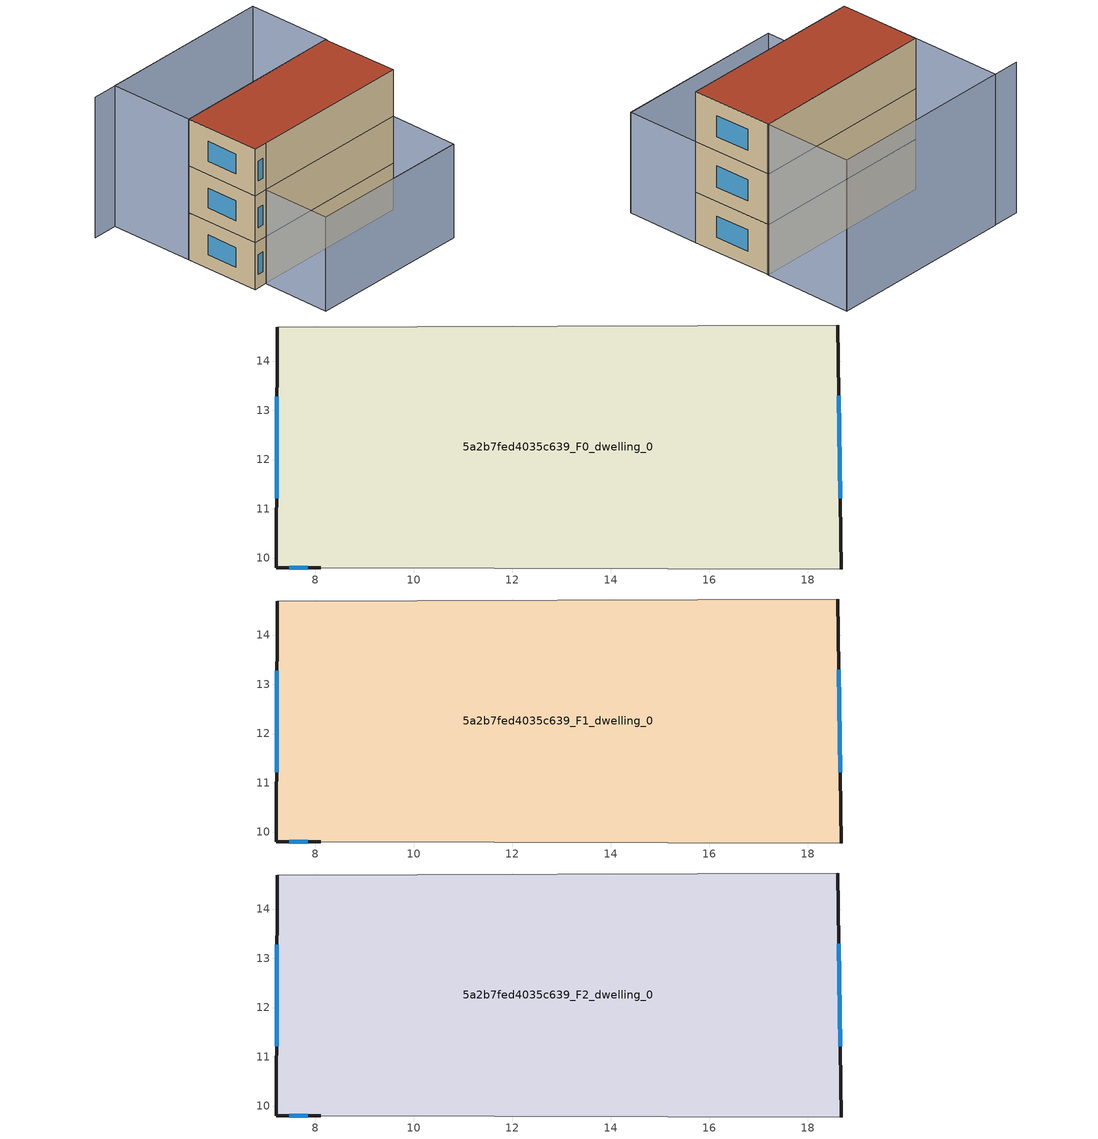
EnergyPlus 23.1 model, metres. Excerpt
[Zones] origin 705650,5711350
5a2b7fed4035c639_F0_dwelling_0
 floor ground (EU_floor_Construction): 18.61,14.73 18.67,9.78 8.11,9.81 7.21,9.8 7.23,14.68 z0
 wall outside (EU_wall_Construction): 7.23,14.68 7.21,9.8 8.11,9.81 / 18.67,9.78 18.61,14.73 z0:3
 wall adiabatic (EU_wall_Construction): 18.61,14.73 7.23,14.68 / 8.11,9.81 18.67,9.78 z0:3
 window (EU_Window_Construction): 7.22,13.27 7.22,11.21 / 18.66,11.21 18.63,13.3 / 7.47,9.8 7.85,9.81 z0.87:2.13
5a2b7fed4035c639_F1_dwelling_0
 floor to 5a2b7fed4035c639_F0_dwelling_0 (EU_floor_Construction): 18.61,14.73 18.67,9.78 8.11,9.81 7.21,9.8 7.23,14.68 z3
 wall outside (EU_wall_Construction): 7.23,14.68 7.21,9.8 8.11,9.81 / 18.67,9.78 18.61,14.73 z3:6
 wall adiabatic (EU_wall_Construction): 18.61,14.73 7.23,14.68 / 8.11,9.81 18.67,9.78 z3:6
 window (EU_Window_Construction): 7.22,13.27 7.22,11.21 / 18.66,11.21 18.63,13.3 / 7.47,9.8 7.85,9.81 z3.87:5.13
5a2b7fed4035c639_F2_dwelling_0
 floor to 5a2b7fed4035c639_F1_dwelling_0 (EU_floor_Construction): 18.61,14.73 18.67,9.78 8.11,9.81 7.21,9.8 7.23,14.68 z6
 wall outside (EU_wall_Construction): 7.23,14.68 7.21,9.8 8.11,9.81 / 18.67,9.78 18.61,14.73 z6:9
 wall adiabatic (EU_wall_Construction): 18.61,14.73 7.23,14.68 / 8.11,9.81 18.67,9.78 z6:9
 window (EU_Window_Construction): 7.22,13.27 7.22,11.21 / 18.66,11.21 18.63,13.3 / 7.47,9.8 7.85,9.81 z6.87:8.13
 roof outside (EU_roof_Construction): 18.67,9.78 18.61,14.73 7.23,14.68 7.21,9.8 8.11,9.81 z9
shading: 8.08,5.37 18.62,5.34 / 8.08,5.37 8.11,9.85 / 8.11,9.85 18.67,9.78 / 18.67,9.78 18.64,5.3 / 18.64,5.3 8.08,5.37 z0:6; 7.2,20.11 18.66,20.11 / 18.66,20.11 18.66,14.68 / 18.66,14.68 7.2,14.68 / 7.2,14.68 7.2,20.11 / 18.66,20.11 5.57,20.11 z0:9
[Building]
EU S2 Campaign: North Axis=0; Terrain=City; Solar Distribution=FullExterior
[Site:Location]
London: Latitude=51.5; Longitude=-0.5; Time Zone=0; Elevation=25
[SizingPeriod:WeatherFileDays]
AnnualSizingPeriod: Begin Month=1; Begin Day of Month=1; End Month=12; End Day of Month=31; Day of Week for Start Day=Monday; Use Weather File Daylight Saving Period=No; Use Weather File Rain and Snow Indicators=No
[MATERIAL]
EU_InternalMass_Material: Roughness=MediumRough; Thickness=0.1; Conductivity=1; Density=1800; Specific Heat=900; Thermal Absorptance=0.9; Solar Absorptance=0.7; Visible Absorptance=0.7
[MATERIAL:NOMASS] Roughness=MediumRough; Thermal Absorptance=0.9; Solar Absorptance=0.7; Visible Absorptance=0.7
Name | Thermal Resistance
EU_wall_NoMass | 0.724719
EU_roof_NoMass | 2.98947
EU_floor_NoMass | 2.39157
[WINDOWMATERIAL:SIMPLEGLAZINGSYSTEM]
EU_Window_SimpleGlazing: UFactor=2.63425; Solar Heat Gain Coefficient=0.76; Visible Transmittance=0.76
[CONSTRUCTION]
EU_wall_Construction: EU_wall_NoMass
EU_roof_Construction: EU_roof_NoMass
EU_floor_Construction: EU_floor_NoMass
EU_Window_Construction: EU_Window_SimpleGlazing
EU_InternalMass_Construction: EU_InternalMass_Material
[ZONE] Type=1; Multiplier=1; Ceiling Height=autocalculate; Floor Area=autocalculate; Part of Total Floor Area=Yes
Name | Volume
5a2b7fed4035c639_F0_dwelling_0 | 168.357
5a2b7fed4035c639_F1_dwelling_0; 5a2b7fed4035c639_F2_dwelling_0 | 168.358
[INTERNALMASS] Construction=EU_InternalMass_Construction; Surface Area=56.1192
Name | Zone or ZoneList
5a2b7fed4035c639_F0_dwelling_0_EU_InternalMass | 5a2b7fed4035c639_F0_dwelling_0
5a2b7fed4035c639_F1_dwelling_0_EU_InternalMass | 5a2b7fed4035c639_F1_dwelling_0
5a2b7fed4035c639_F2_dwelling_0_EU_InternalMass | 5a2b7fed4035c639_F2_dwelling_0
[OTHEREQUIPMENT] Fuel Type=Electricity; Design Level Calculation Method=Watts/Area; Power per Zone Floor Area=1; Fraction Latent=0; Fraction Radiant=0; Fraction Lost=0; Carbon Dioxide Generation Rate=0; EndUse Subcategory=EU_Step8_InternalGains
Name | Zone or ZoneList or Space or SpaceList | Schedule
EU_Step8_InternalGain_5a2b7fed4035c639_F0_dwelling_0_f000 | 5a2b7fed4035c639_F0_dwelling_0 | EU_Step8_GainSchedule_5a2b7fed4035c639_F0_dwelling_0_f000
EU_Step8_InternalGain_5a2b7fed4035c639_F1_dwelling_0_f000 | 5a2b7fed4035c639_F1_dwelling_0 | EU_Step8_GainSchedule_5a2b7fed4035c639_F1_dwelling_0_f000
EU_Step8_InternalGain_5a2b7fed4035c639_F2_dwelling_0_f000 | 5a2b7fed4035c639_F2_dwelling_0 | EU_Step8_GainSchedule_5a2b7fed4035c639_F2_dwelling_0_f000
[ZONEVENTILATION:DESIGNFLOWRATE] Schedule=EU_AlwaysOn; Design Flow Rate Calculation Method=AirChanges/Hour; Air Changes per Hour=0.418135; Ventilation Type=Natural; Fan Pressure Rise=0; Fan Total Efficiency=1; Constant Term Coefficient=1; Temperature Term Coefficient=0; Velocity Term Coefficient=0; Velocity Squared Term Coefficient=0; Minimum Indoor Temperature=-100; Maximum Indoor Temperature=100; Delta Temperature=-100; Minimum Outdoor Temperature=-100; Maximum Outdoor Temperature=100; Maximum Wind Speed=40
Name | Zone or ZoneList or Space or SpaceList
EU_ConstantAir_5a2b7fed4035c639_F0_dwelling_0 | 5a2b7fed4035c639_F0_dwelling_0
EU_ConstantAir_5a2b7fed4035c639_F1_dwelling_0 | 5a2b7fed4035c639_F1_dwelling_0
EU_ConstantAir_5a2b7fed4035c639_F2_dwelling_0 | 5a2b7fed4035c639_F2_dwelling_0
[HVACTEMPLATE:THERMOSTAT] Constant Heating Setpoint=20; Constant Cooling Setpoint=50
EU_HeatOnly_5a2b7fed4035c639_F0_dwelling_0; EU_HeatOnly_5a2b7fed4035c639_F1_dwelling_0; EU_HeatOnly_5a2b7fed4035c639_F2_dwelling_0
[HVACTEMPLATE:ZONE:IDEALLOADSAIRSYSTEM] System Availability Schedule=EU_AlwaysOn; Maximum Heating Supply Air Temperature=50; Minimum Cooling Supply Air Temperature=13; Maximum Heating Supply Air Humidity Ratio=0.0156; Minimum Cooling Supply Air Humidity Ratio=0.0077; Heating Limit=NoLimit; Cooling Limit=NoLimit; Heating Availability Schedule=EU_AlwaysOn; Cooling Availability Schedule=EU_CoolingOff; Dehumidification Control Type=ConstantSensibleHeatRatio; Cooling Sensible Heat Ratio=0.7; Dehumidification Setpoint=60; Humidification Control Type=None; Humidification Setpoint=30; Outdoor Air Method=None; Outdoor Air Flow Rate per Person=0.00944; Outdoor Air Flow Rate per Zone Floor Area=0; Outdoor Air Flow Rate per Zone=0; Demand Controlled Ventilation Type=None; Outdoor Air Economizer Type=NoEconomizer; Heat Recovery Type=None; Sensible Heat Recovery Effectiveness=0.7; Latent Heat Recovery Effectiveness=0.65
Name | Template Thermostat
5a2b7fed4035c639_F0_dwelling_0 | EU_HeatOnly_5a2b7fed4035c639_F0_dwelling_0
5a2b7fed4035c639_F1_dwelling_0 | EU_HeatOnly_5a2b7fed4035c639_F1_dwelling_0
5a2b7fed4035c639_F2_dwelling_0 | EU_HeatOnly_5a2b7fed4035c639_F2_dwelling_0
[SIZING:ZONE] Zone Cooling Design Supply Air Temperature Input Method=SupplyAirTemperature; Zone Cooling Design Supply Air Temperature=13; Zone Heating Design Supply Air Temperature Input Method=SupplyAirTemperature; Zone Heating Design Supply Air Temperature=50; Zone Cooling Design Supply Air Humidity Ratio=0.008; Zone Heating Design Supply Air Humidity Ratio=0.008; Cooling Design Air Flow Method=DesignDay; Cooling Design Air Flow Rate=0; Cooling Minimum Air Flow per Zone Floor Area=0.000762; Cooling Minimum Air Flow=0; Cooling Minimum Air Flow Fraction=0.2; Heating Design Air Flow Method=DesignDay; Heating Design Air Flow Rate=0; Heating Maximum Air Flow per Zone Floor Area=0.002032; Heating Maximum Air Flow=0.141576; Heating Maximum Air Flow Fraction=0.3; Account for Dedicated Outdoor Air System=No; Dedicated Outdoor Air System Control Strategy=NeutralSupplyAir; Dedicated Outdoor Air Low Setpoint Temperature for Design=autosize; Dedicated Outdoor Air High Setpoint Temperature for Design=autosize; Zone Load Sizing Method=Sensible Load Only No Latent Load; Zone Latent Cooling Design Supply Air Humidity Ratio Input Method=HumidityRatioDifference; Zone Cooling Design Supply Air Humidity Ratio Difference=0.005; Zone Latent Heating Design Supply Air Humidity Ratio Input Method=HumidityRatioDifference; Zone Humidification Design Supply Air Humidity Ratio Difference=0.005
5a2b7fed4035c639_F0_dwelling_0; 5a2b7fed4035c639_F1_dwelling_0; 5a2b7fed4035c639_F2_dwelling_0
[SCHEDULE:CONSTANT]
Name | Hourly Value
EU_AlwaysOn | 1
EU_CoolingOff | 0
[SCHEDULE:FILE] Column Number=1; Rows to Skip at Top=0; Number of Hours of Data=8760; Column Separator=Comma; Interpolate to Timestep=No; Minutes per Item=60; Adjust Schedule for Daylight Savings=Yes
Name | File
EU_Step8_GainSchedule_5a2b7fed4035c639_F0_dwelling_0_f000 | ../../schedules/5a2b7fed4035c639/5a2b7fed4035c639_F0_dwelling_0_f000_gain.csv
EU_Step8_GainSchedule_5a2b7fed4035c639_F1_dwelling_0_f000 | ../../schedules/5a2b7fed4035c639/5a2b7fed4035c639_F1_dwelling_0_f000_gain.csv
EU_Step8_GainSchedule_5a2b7fed4035c639_F2_dwelling_0_f000 | ../../schedules/5a2b7fed4035c639/5a2b7fed4035c639_F2_dwelling_0_f000_gain.csv
